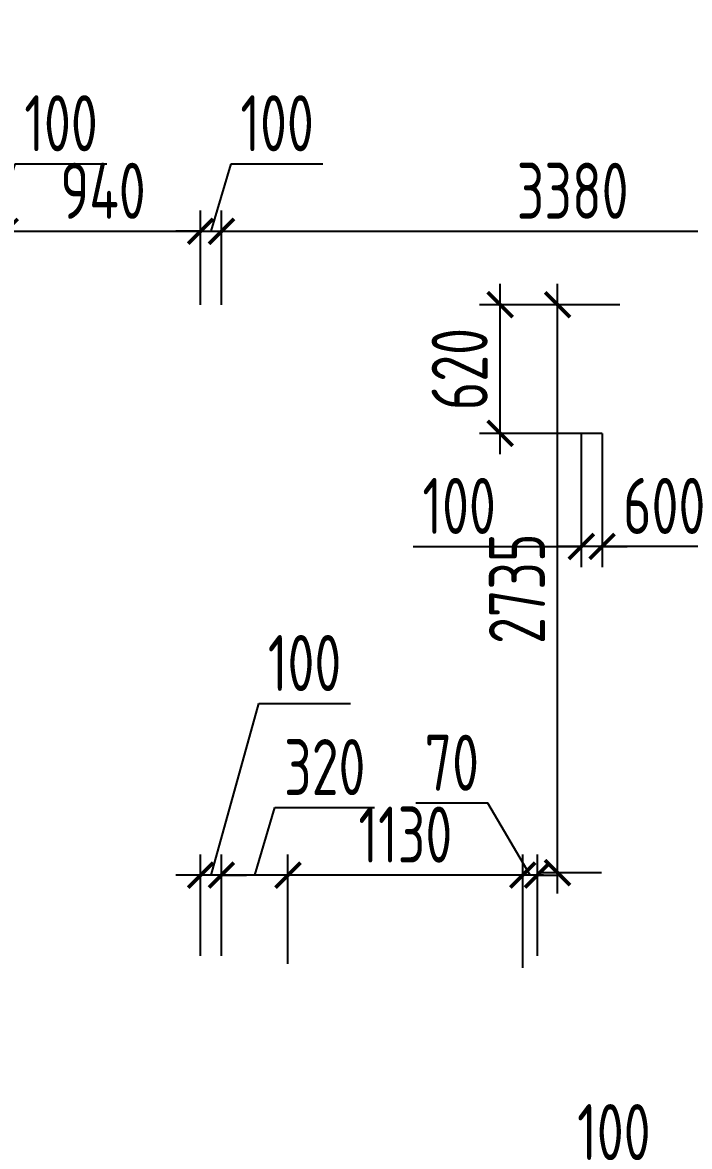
# Model space of a CAD drawing. Header units: millimetres. Extents: x -350007 to 536090, y -888 to 198380.
# Drawn here: x -205612 to -202402, y 105582 to 110994 of the extents above; entities that cross this region are included whole.
import ezdxf

# ---------------------------------------------------------------- set-up
doc = ezdxf.new("R2010")
doc.units = ezdxf.units.MM
doc.layers.add('АР_Размеры нов.', color=15, linetype='Continuous', lineweight=0)
doc.styles.add('ISOCPEUR', font='isocpeur.ttf', dxfattribs={"width": 0.7})
doc.dimstyles.new('R_100', dxfattribs={"dimtxt": 270, "dimasz": 120, "dimexe": 100, "dimexo": 0, "dimgap": 60, "dimtad": 1, "dimdec": 0, "dimrnd": 5, "dimzin": 0, "dimdsep": 46, "dimtxsty": 'ISOCPEUR', "dimblk": 'ARCHTICK', "dimcen": 0, "dimdle": 100, "dimclrd": 256, "dimclre": 256, "dimclrt": 256, "dimadec": 0, "dimazin": 0, "dimtfac": 2, "dimtdec": 0, "dimtofl": 0, "dimtmove": 1, "dimatfit": 3, "dimfxl": 1, "dimtvp": 3, "dimtolj": 1, "dimtzin": 0, "dimarcsym": 0})

# ---------------------------------------------------------------- blocks, each defined once
blk = doc.blocks.new('_ArchTick')
at = {"color": 0, "linetype": 'ByBlock', "const_width": 0.15}
blk.add_lwpolyline([(-0.5, -0.5), (0.5, 0.5)], dxfattribs=at)
blk = doc.blocks.new('*D2553')
at = {"layer": 'АР_Размеры нов.', "lineweight": -2, "ltscale": 100, "transparency": 16777216}
for p, q in [((-204334.4, 106461.5), (-204334.4, 106988.9)), ((-203204.4, 106443), (-203204.4, 106988.9)), ((-203104.4, 106888.9), (-204434.4, 106888.9))]:
    blk.add_line(p, q, dxfattribs=at)
at = {"layer": 'АР_Размеры нов.', "lineweight": -2, "ltscale": 100, "transparency": 16777216, "xscale": 120, "yscale": 120, "zscale": 120, "rotation": 180}
blk.add_blockref('_ArchTick', (-204334.4, 106888.9), dxfattribs=at)
at = {"layer": 'АР_Размеры нов.', "lineweight": -2, "ltscale": 100, "transparency": 16777216, "xscale": 120, "yscale": 120, "zscale": 120}
blk.add_blockref('_ArchTick', (-203204.4, 106888.9), dxfattribs=at)
at = {"layer": 'АР_Размеры нов.', "ltscale": 100, "transparency": 16777216, "insert": (-203769.4, 107083.9), "char_height": 270, "attachment_point": 5, "style": 'ISOCPEUR'}
blk.add_mtext('\\A1;1130', dxfattribs=at)
blk = doc.blocks.new('*D2554')
at = {"layer": 'АР_Размеры нов.', "lineweight": -2, "ltscale": 100, "transparency": 16777216}
for p, q in [((-203372.4, 107235), (-203719.2, 107235)), ((-203169.1, 106888.9), (-203372.4, 107235)), ((-203204.4, 106500.7), (-203204.4, 106988.9)), ((-203133.9, 106500.7), (-203133.9, 106988.9)), ((-203204.4, 106888.9), (-203324.4, 106888.9)), ((-203133.9, 106888.9), (-203204.4, 106888.9)), ((-203133.9, 106888.9), (-203013.9, 106888.9))]:
    blk.add_line(p, q, dxfattribs=at)
at = {"layer": 'АР_Размеры нов.', "lineweight": -2, "ltscale": 100, "transparency": 16777216, "xscale": 120, "yscale": 120, "zscale": 120}
blk.add_blockref('_ArchTick', (-203204.4, 106888.9), dxfattribs=at)
at = {"layer": 'АР_Размеры нов.', "lineweight": -2, "ltscale": 100, "transparency": 16777216, "xscale": 120, "yscale": 120, "zscale": 120, "rotation": 180}
blk.add_blockref('_ArchTick', (-203133.9, 106888.9), dxfattribs=at)
at = {"layer": 'АР_Размеры нов.', "ltscale": 100, "transparency": 16777216, "insert": (-203545.8, 107430), "char_height": 270, "attachment_point": 5, "style": 'ISOCPEUR'}
blk.add_mtext('\\A1;70', dxfattribs=at)
blk = doc.blocks.new('*D3037')
at = {"layer": 'АР_Размеры нов.', "lineweight": -2, "ltscale": 500, "transparency": 16777216}
for p, q in [((-204494.6, 106888.9), (-204397.1, 107213.9)), ((-204397.1, 107213.9), (-203918, 107213.9)), ((-204654.8, 106500.7), (-204654.8, 106988.9)), ((-204334.4, 106461.5), (-204334.4, 106988.9)), ((-204234.4, 106888.9), (-204754.8, 106888.9))]:
    blk.add_line(p, q, dxfattribs=at)
at = {"layer": 'АР_Размеры нов.', "lineweight": -2, "ltscale": 500, "transparency": 16777216, "xscale": 120, "yscale": 120, "zscale": 120, "rotation": 180}
blk.add_blockref('_ArchTick', (-204654.8, 106888.9), dxfattribs=at)
at = {"layer": 'АР_Размеры нов.', "lineweight": -2, "ltscale": 500, "transparency": 16777216, "xscale": 120, "yscale": 120, "zscale": 120}
blk.add_blockref('_ArchTick', (-204334.4, 106888.9), dxfattribs=at)
at = {"layer": 'АР_Размеры нов.', "lineweight": 13, "ltscale": 500, "transparency": 16777216, "insert": (-204157.6, 107408.9), "char_height": 270, "attachment_point": 5, "style": 'ISOCPEUR'}
blk.add_mtext('\\A1;320', dxfattribs=at)
blk = doc.blocks.new('*D3038')
at = {"layer": 'АР_Размеры нов.', "lineweight": -2, "ltscale": 500, "transparency": 16777216}
for p, q in [((-204704.8, 106888.9), (-204475.2, 107714.9)), ((-204475.2, 107714.9), (-204033.9, 107714.9)), ((-204754.8, 106500.7), (-204754.8, 106988.9)), ((-204654.8, 106500.7), (-204654.8, 106988.9)), ((-204754.8, 106888.9), (-204874.8, 106888.9)), ((-204654.8, 106888.9), (-204754.8, 106888.9)), ((-204654.8, 106888.9), (-204534.8, 106888.9))]:
    blk.add_line(p, q, dxfattribs=at)
at = {"layer": 'АР_Размеры нов.', "lineweight": -2, "ltscale": 500, "transparency": 16777216, "xscale": 120, "yscale": 120, "zscale": 120}
blk.add_blockref('_ArchTick', (-204754.8, 106888.9), dxfattribs=at)
at = {"layer": 'АР_Размеры нов.', "lineweight": -2, "ltscale": 500, "transparency": 16777216, "xscale": 120, "yscale": 120, "zscale": 120, "rotation": 180}
blk.add_blockref('_ArchTick', (-204654.8, 106888.9), dxfattribs=at)
at = {"layer": 'АР_Размеры нов.', "lineweight": 13, "ltscale": 500, "transparency": 16777216, "insert": (-204254.6, 107909.9), "char_height": 270, "attachment_point": 5, "style": 'ISOCPEUR'}
blk.add_mtext('\\A1;100', dxfattribs=at)
blk = doc.blocks.new('*D3064')
at = {"layer": 'АР_Размеры нов.', "lineweight": -2, "ltscale": 500, "transparency": 16777216}
for p, q in [((-203083.9, 105131.6), (-202986.4, 105456.6)), ((-202986.4, 105456.6), (-202545.1, 105456.6)), ((-203133.9, 104807.7), (-203133.9, 105231.6)), ((-203033.9, 104807.7), (-203033.9, 105231.6)), ((-203133.9, 105131.6), (-203253.9, 105131.6)), ((-203133.9, 105131.6), (-203033.9, 105131.6)), ((-203033.9, 105131.6), (-202913.9, 105131.6))]:
    blk.add_line(p, q, dxfattribs=at)
at = {"layer": 'АР_Размеры нов.', "lineweight": -2, "ltscale": 500, "transparency": 16777216, "xscale": 120, "yscale": 120, "zscale": 120}
blk.add_blockref('_ArchTick', (-203133.9, 105131.6), dxfattribs=at)
at = {"layer": 'АР_Размеры нов.', "lineweight": -2, "ltscale": 500, "transparency": 16777216, "xscale": 120, "yscale": 120, "zscale": 120, "rotation": 180}
blk.add_blockref('_ArchTick', (-203033.9, 105131.6), dxfattribs=at)
at = {"layer": 'АР_Размеры нов.', "lineweight": 13, "ltscale": 500, "transparency": 16777216, "insert": (-202765.7, 105651.6), "char_height": 270, "attachment_point": 5, "style": 'ISOCPEUR'}
blk.add_mtext('\\A1;100', dxfattribs=at)
blk = doc.blocks.new('*D3072')
at = {"layer": 'АР_Размеры нов.', "lineweight": -2, "ltscale": 500, "transparency": 16777216}
for p, q in [((-202822.4, 109015.3), (-202822.4, 108371.2)), ((-202224.1, 109014.7), (-202224.1, 108371.2)), ((-202124.1, 108471.2), (-202922.4, 108471.2))]:
    blk.add_line(p, q, dxfattribs=at)
at = {"layer": 'АР_Размеры нов.', "lineweight": -2, "ltscale": 500, "transparency": 16777216, "xscale": 120, "yscale": 120, "zscale": 120, "rotation": 180}
blk.add_blockref('_ArchTick', (-202822.4, 108471.2), dxfattribs=at)
at = {"layer": 'АР_Размеры нов.', "lineweight": -2, "ltscale": 500, "transparency": 16777216, "xscale": 120, "yscale": 120, "zscale": 120}
blk.add_blockref('_ArchTick', (-202224.1, 108471.2), dxfattribs=at)
at = {"layer": 'АР_Размеры нов.', "lineweight": 13, "ltscale": 500, "transparency": 16777216, "insert": (-202523.3, 108666.2), "char_height": 270, "attachment_point": 5, "style": 'ISOCPEUR'}
blk.add_mtext('\\A1;600', dxfattribs=at)
blk = doc.blocks.new('*D3073')
at = {"layer": 'АР_Размеры нов.', "lineweight": -2, "ltscale": 500, "transparency": 16777216}
for p, q in [((-202922.4, 109015.3), (-202922.4, 108371.2)), ((-202822.4, 109015.3), (-202822.4, 108371.2)), ((-203731.1, 108471.2), (-202922.4, 108471.2)), ((-202922.4, 108471.2), (-203042.4, 108471.2)), ((-202822.4, 108471.2), (-202922.4, 108471.2)), ((-202822.4, 108471.2), (-202702.4, 108471.2))]:
    blk.add_line(p, q, dxfattribs=at)
at = {"layer": 'АР_Размеры нов.', "lineweight": -2, "ltscale": 500, "transparency": 16777216, "xscale": 120, "yscale": 120, "zscale": 120}
blk.add_blockref('_ArchTick', (-202922.4, 108471.2), dxfattribs=at)
at = {"layer": 'АР_Размеры нов.', "lineweight": -2, "ltscale": 500, "transparency": 16777216, "xscale": 120, "yscale": 120, "zscale": 120, "rotation": 180}
blk.add_blockref('_ArchTick', (-202822.4, 108471.2), dxfattribs=at)
at = {"layer": 'АР_Размеры нов.', "lineweight": 13, "ltscale": 500, "transparency": 16777216, "insert": (-203510.5, 108666.2), "char_height": 270, "attachment_point": 5, "style": 'ISOCPEUR'}
blk.add_mtext('\\A1;100', dxfattribs=at)
blk = doc.blocks.new('*D3074')
at = {"layer": 'АР_Размеры нов.', "lineweight": -2, "ltscale": 500, "transparency": 16777216}
for p, q in [((-203313.1, 108915.3), (-203313.1, 109734.7)), ((-202822.4, 109634.7), (-203413.1, 109634.7)), ((-202822.4, 109015.3), (-203413.1, 109015.3))]:
    blk.add_line(p, q, dxfattribs=at)
at = {"layer": 'АР_Размеры нов.', "lineweight": -2, "ltscale": 500, "transparency": 16777216, "xscale": 120, "yscale": 120, "zscale": 120}
for p, rotation in [((-203313.1, 109634.7), 90), ((-203313.1, 109015.3), 270)]:
    blk.add_blockref('_ArchTick', p, dxfattribs=dict(at, rotation=rotation))
at = {"layer": 'АР_Размеры нов.', "lineweight": 13, "ltscale": 500, "transparency": 16777216, "insert": (-203508.1, 109325), "char_height": 270, "attachment_point": 5, "rotation": 90, "style": 'ISOCPEUR'}
blk.add_mtext('\\A1;620', dxfattribs=at)
blk = doc.blocks.new('*D3113')
at = {"layer": 'АР_Размеры нов.', "lineweight": -2, "transparency": 16777216}
for p, q in [((-205744.8, 109988.4), (-205647.3, 110313.4)), ((-205647.3, 110313.4), (-205206, 110313.4)), ((-205794.8, 109634.7), (-205794.8, 110088.4)), ((-205694.8, 109634.7), (-205694.8, 110088.4)), ((-205794.8, 109988.4), (-205914.8, 109988.4)), ((-205794.8, 109988.4), (-205694.8, 109988.4)), ((-205694.8, 109988.4), (-205574.8, 109988.4))]:
    blk.add_line(p, q, dxfattribs=at)
at = {"layer": 'АР_Размеры нов.', "lineweight": -2, "transparency": 16777216, "xscale": 120, "yscale": 120, "zscale": 120}
blk.add_blockref('_ArchTick', (-205794.8, 109988.4), dxfattribs=at)
at = {"layer": 'АР_Размеры нов.', "lineweight": -2, "transparency": 16777216, "xscale": 120, "yscale": 120, "zscale": 120, "rotation": 180}
blk.add_blockref('_ArchTick', (-205694.8, 109988.4), dxfattribs=at)
at = {"layer": 'АР_Размеры нов.', "transparency": 16777216, "insert": (-205426.7, 110508.4), "char_height": 270, "attachment_point": 5, "style": 'ISOCPEUR'}
blk.add_mtext('\\A1;100', dxfattribs=at)
blk = doc.blocks.new('*D3114')
at = {"layer": 'АР_Размеры нов.', "lineweight": -2, "transparency": 16777216}
for p, q in [((-205694.8, 109634.7), (-205694.8, 110088.4)), ((-204754.8, 109634.7), (-204754.8, 110088.4)), ((-205794.8, 109988.4), (-204654.8, 109988.4))]:
    blk.add_line(p, q, dxfattribs=at)
at = {"layer": 'АР_Размеры нов.', "lineweight": -2, "transparency": 16777216, "xscale": 120, "yscale": 120, "zscale": 120, "rotation": 180}
blk.add_blockref('_ArchTick', (-205694.8, 109988.4), dxfattribs=at)
at = {"layer": 'АР_Размеры нов.', "lineweight": -2, "transparency": 16777216, "xscale": 120, "yscale": 120, "zscale": 120}
blk.add_blockref('_ArchTick', (-204754.8, 109988.4), dxfattribs=at)
at = {"layer": 'АР_Размеры нов.', "transparency": 16777216, "insert": (-205224.8, 110183.4), "char_height": 270, "attachment_point": 5, "style": 'ISOCPEUR'}
blk.add_mtext('\\A1;940', dxfattribs=at)
blk = doc.blocks.new('*D3115')
at = {"layer": 'АР_Размеры нов.', "lineweight": -2, "transparency": 16777216}
for p, q in [((-204704.8, 109988.4), (-204607.3, 110313.4)), ((-204607.3, 110313.4), (-204166, 110313.4)), ((-204754.8, 109634.7), (-204754.8, 110088.4)), ((-204654.8, 109634.7), (-204654.8, 110088.4)), ((-204754.8, 109988.4), (-204874.8, 109988.4)), ((-204754.8, 109988.4), (-204654.8, 109988.4)), ((-204654.8, 109988.4), (-204534.8, 109988.4))]:
    blk.add_line(p, q, dxfattribs=at)
at = {"layer": 'АР_Размеры нов.', "lineweight": -2, "transparency": 16777216, "xscale": 120, "yscale": 120, "zscale": 120}
blk.add_blockref('_ArchTick', (-204754.8, 109988.4), dxfattribs=at)
at = {"layer": 'АР_Размеры нов.', "lineweight": -2, "transparency": 16777216, "xscale": 120, "yscale": 120, "zscale": 120, "rotation": 180}
blk.add_blockref('_ArchTick', (-204654.8, 109988.4), dxfattribs=at)
at = {"layer": 'АР_Размеры нов.', "transparency": 16777216, "insert": (-204386.7, 110508.4), "char_height": 270, "attachment_point": 5, "style": 'ISOCPEUR'}
blk.add_mtext('\\A1;100', dxfattribs=at)
blk = doc.blocks.new('*D3116')
at = {"layer": 'АР_Размеры нов.', "lineweight": -2, "transparency": 16777216}
for p, q in [((-204654.8, 109634.7), (-204654.8, 110088.4)), ((-201273.4, 109734.7), (-201273.4, 110088.4)), ((-204754.8, 109988.4), (-201173.4, 109988.4))]:
    blk.add_line(p, q, dxfattribs=at)
at = {"layer": 'АР_Размеры нов.', "lineweight": -2, "transparency": 16777216, "xscale": 120, "yscale": 120, "zscale": 120, "rotation": 180}
blk.add_blockref('_ArchTick', (-204654.8, 109988.4), dxfattribs=at)
at = {"layer": 'АР_Размеры нов.', "lineweight": -2, "transparency": 16777216, "xscale": 120, "yscale": 120, "zscale": 120}
blk.add_blockref('_ArchTick', (-201273.4, 109988.4), dxfattribs=at)
at = {"layer": 'АР_Размеры нов.', "transparency": 16777216, "insert": (-202964.1, 110183.4), "char_height": 270, "attachment_point": 5, "style": 'ISOCPEUR'}
blk.add_mtext('\\A1;3380', dxfattribs=at)
blk = doc.blocks.new('*D4043')
at = {"layer": 'АР_Размеры нов.', "lineweight": -2, "transparency": 16777216}
for p, q in [((-203037, 106800.6), (-203037, 109734.7)), ((-202737.2, 109634.7), (-203137, 109634.7)), ((-202824.9, 106900.6), (-203137, 106900.6))]:
    blk.add_line(p, q, dxfattribs=at)
at = {"layer": 'АР_Размеры нов.', "lineweight": -2, "transparency": 16777216, "xscale": 120, "yscale": 120, "zscale": 120}
for p, rotation in [((-203037, 109634.7), 90), ((-203037, 106900.6), 270)]:
    blk.add_blockref('_ArchTick', p, dxfattribs=dict(at, rotation=rotation))
at = {"layer": 'АР_Размеры нов.', "transparency": 16777216, "insert": (-203232, 108267.7), "char_height": 270, "attachment_point": 5, "rotation": 90, "style": 'ISOCPEUR'}
blk.add_mtext('\\A1;2735', dxfattribs=at)
blk = doc.blocks.new('*D7171')
at = {"layer": 'АР_Размеры нов.', "lineweight": -2, "transparency": 16777216}
for p, q in [((-301542.1, 115210.7), (-301542.1, 114752.6)), ((-301341.3, 115050.7), (-301341.3, 114752.6)), ((-301642.1, 114852.6), (-301241.3, 114852.6)), ((-301441.7, 114852.6), (-301263.2, 114257.6)), ((-301263.2, 114257.6), (-300784.1, 114257.6)), ((-182483.9, 67738.2), (-182925.2, 67738.2)), ((-182493.8, 67218.2), (-182483.9, 67738.2)), ((-182543.8, 66845.6), (-182543.8, 67318.2)), ((-182443.8, 66845.6), (-182443.8, 67318.2)), ((-182543.8, 67218.2), (-182663.8, 67218.2)), ((-182443.8, 67218.2), (-182543.8, 67218.2)), ((-182443.8, 67218.2), (-182323.8, 67218.2))]:
    blk.add_line(p, q, dxfattribs=at)
at = {"layer": 'АР_Размеры нов.', "lineweight": -2, "transparency": 16777216, "xscale": 120, "yscale": 120, "zscale": 120, "rotation": 180}
for p in [(-301542.1, 114852.6), (-182443.8, 67218.2)]:
    blk.add_blockref('_ArchTick', p, dxfattribs=at)
at = {"layer": 'АР_Размеры нов.', "lineweight": -2, "transparency": 16777216, "xscale": 120, "yscale": 120, "zscale": 120}
for p in [(-301341.3, 114852.6), (-182543.8, 67218.2)]:
    blk.add_blockref('_ArchTick', p, dxfattribs=at)
at = {"layer": 'АР_Размеры нов.', "transparency": 16777216, "char_height": 270, "attachment_point": 5, "style": 'ISOCPEUR'}
for s, insert in [('\\A1;200', (-301023.6, 114452.6)), ('\\A1;100', (-182704.5, 67933.2))]:
    blk.add_mtext(s, dxfattribs=dict(at, insert=insert))
blk = doc.blocks.new('*D7184')
at = {"layer": 'АР_Размеры нов.', "lineweight": -2, "transparency": 16777216}
for p, q in [((-186100.2, 131670.6), (-186002.7, 131995.6)), ((-186002.7, 131995.6), (-185655.9, 131995.6)), ((-186145.2, 131370.7), (-186145.2, 131770.6)), ((-186055.2, 131530.7), (-186055.2, 131770.6)), ((-186145.2, 131670.6), (-186265.2, 131670.6)), ((-186145.2, 131670.6), (-186055.2, 131670.6)), ((-186055.2, 131670.6), (-185935.2, 131670.6)), ((-281863.4, 59884.7), (-281863.4, 59308.8)), ((-281179, 59884.7), (-281179, 59308.8)), ((-281963.4, 59408.8), (-281079, 59408.8))]:
    blk.add_line(p, q, dxfattribs=at)
at = {"layer": 'АР_Размеры нов.', "lineweight": -2, "transparency": 16777216, "xscale": 120, "yscale": 120, "zscale": 120}
for p in [(-186145.2, 131670.6), (-281179, 59408.8)]:
    blk.add_blockref('_ArchTick', p, dxfattribs=at)
at = {"layer": 'АР_Размеры нов.', "lineweight": -2, "transparency": 16777216, "xscale": 120, "yscale": 120, "zscale": 120, "rotation": 180}
for p in [(-186055.2, 131670.6), (-281863.4, 59408.8)]:
    blk.add_blockref('_ArchTick', p, dxfattribs=at)
at = {"layer": 'АР_Размеры нов.', "transparency": 16777216, "char_height": 270, "attachment_point": 5, "style": 'ISOCPEUR'}
for s, insert in [('\\A1;90', (-185829.3, 132190.6)), ('\\A1;685', (-281521.2, 59603.8))]:
    blk.add_mtext(s, dxfattribs=dict(at, insert=insert))
blk = doc.blocks.new('*D7185')
at = {"layer": 'АР_Размеры нов.', "lineweight": -2, "transparency": 16777216}
for p, q in [((-152915.4, 120873.4), (-152915.4, 121314.7)), ((-153510.4, 120694.9), (-152915.4, 120873.4)), ((-153510.4, 120520.7), (-153510.4, 120869.1)), ((-154303.9, 120769.1), (-153410.4, 120769.1)), ((-154463.9, 120620.7), (-153410.4, 120620.7)), ((-280686, 59784.7), (-280686, 60786.4)), ((-281179, 60686.4), (-280586, 60686.4)), ((-281179, 59884.7), (-280586, 59884.7))]:
    blk.add_line(p, q, dxfattribs=at)
at = {"layer": 'АР_Размеры нов.', "lineweight": -2, "transparency": 16777216, "xscale": 120, "yscale": 120, "zscale": 120}
for p, rotation in [((-153510.4, 120769.1), 90), ((-153510.4, 120620.7), 270), ((-280686, 60686.4), 90), ((-280686, 59884.7), 270)]:
    blk.add_blockref('_ArchTick', p, dxfattribs=dict(at, rotation=rotation))
at = {"layer": 'АР_Размеры нов.', "transparency": 16777216, "char_height": 270, "attachment_point": 5, "rotation": 90, "style": 'ISOCPEUR'}
for s, insert in [('\\A1;150', (-153110.4, 121094.1)), ('\\A1;800', (-280881, 60285.5))]:
    blk.add_mtext(s, dxfattribs=dict(at, insert=insert))
blk = doc.blocks.new('*D7186')
at = {"layer": 'АР_Размеры нов.', "lineweight": -2, "transparency": 16777216}
for p, q in [((-172392.8, 113364.4), (-172392.8, 115310.7)), ((-171328.9, 115210.7), (-172492.8, 115210.7)), ((-171328.9, 113464.4), (-172492.8, 113464.4)), ((-280686, 59984.7), (-280686, 55406)), ((-281179, 59884.7), (-280586, 59884.7)), ((-281179, 55506), (-280586, 55506))]:
    blk.add_line(p, q, dxfattribs=at)
at = {"layer": 'АР_Размеры нов.', "lineweight": -2, "transparency": 16777216, "xscale": 120, "yscale": 120, "zscale": 120}
for p, rotation in [((-172392.8, 115210.7), 90), ((-172392.8, 113464.4), 270), ((-280686, 59884.7), 90), ((-280686, 55506), 270)]:
    blk.add_blockref('_ArchTick', p, dxfattribs=dict(at, rotation=rotation))
at = {"layer": 'АР_Размеры нов.', "transparency": 16777216, "char_height": 270, "attachment_point": 5, "rotation": 90, "style": 'ISOCPEUR'}
for s, insert in [('\\A1;1745', (-172587.8, 114337.6)), ('\\A1;4380', (-280881, 57695.3))]:
    blk.add_mtext(s, dxfattribs=dict(at, insert=insert))

msp = doc.modelspace()

# ---------------------------------------------------------------- dimensions: what is measured, and where the dimension line sits
at = {"layer": 'АР_Размеры нов.'}
for base, p1, p2, picture, middle in [((-186055.2, 131670.6), (-186145.2, 131370.7), (-186055.2, 131530.7), '*D7184', (-185942.7, 132190.6)), ((-281179, 59408.8), (-281863.4, 59884.7), (-281179, 59884.7), '*D7184', (-281521.2, 59603.8)), ((-301341.3, 114852.6), (-301542.1, 115210.7), (-301341.3, 115050.7), '*D7171', (-301203.2, 114452.6)), ((-205694.8, 109988.4), (-205794.8, 109634.7), (-205694.8, 109634.7), '*D3113', (-205587.3, 110508.4)), ((-204654.8, 109988.4), (-204754.8, 109634.7), (-204654.8, 109634.7), '*D3115', (-204547.3, 110508.4)), ((-204754.8, 109988.4), (-205694.8, 109634.7), (-204754.8, 109634.7), '*D3114', (-205224.8, 110183.4)), ((-201273.4, 109988.4), (-204654.8, 109634.7), (-201273.4, 109734.7), '*D3116', (-202964.1, 110183.4))]:
    dim = msp.add_linear_dim(base=base, p1=p1, p2=p2, dimstyle='R_100', override={"dimpost": '\\X'}, dxfattribs=at)
    dim.commit()
    dim.dimension.update_dxf_attribs({"geometry": picture, "text_midpoint": middle})
for base, p1, p2, picture, middle in [((-153510.4, 120769.1), (-154463.9, 120620.7), (-154303.9, 120769.1), '*D7185', (-153110.4, 120933.4)), ((-280686, 60686.4), (-281179, 59884.7), (-281179, 60686.4), '*D7185', (-280881, 60285.5)), ((-172392.8, 115210.7), (-171328.9, 113464.4), (-171328.9, 115210.7), '*D7186', (-172587.8, 114337.6)), ((-280686, 55506), (-281179, 59884.7), (-281179, 55506), '*D7186', (-280881, 57695.3)), ((-203037, 109634.7), (-202824.9, 106900.6), (-202737.2, 109634.7), '*D4043', (-203232, 108267.7))]:
    dim = msp.add_linear_dim(base=base, p1=p1, p2=p2, angle=90, dimstyle='R_100', override={"dimpost": '\\X'}, dxfattribs=at)
    dim.commit()
    dim.dimension.update_dxf_attribs({"geometry": picture, "text_midpoint": middle})
dim = msp.add_linear_dim(base=(-182543.8, 67218.2), p1=(-182443.8, 66845.6), p2=(-182543.8, 66845.6), dimstyle='R_100', override={"dimpost": '\\X'}, dxfattribs=at)
dim.commit()
dim.dimension.update_dxf_attribs({"geometry": '*D7171', "text_midpoint": (-182543.9, 67738.2), "dimtype": 160})
at = {"layer": 'АР_Размеры нов.', "lineweight": 13, "ltscale": 500}
dim = msp.add_linear_dim(base=(-203313.1, 109634.7), p1=(-202822.4, 109015.3), p2=(-202822.4, 109634.7), angle=90, dimstyle='R_100', override={"dimpost": '\\X'}, dxfattribs=at)
dim.commit()
dim.dimension.update_dxf_attribs({"geometry": '*D3074', "text_midpoint": (-203508.1, 109325)})
for base, p1, p2, override, picture, middle in [((-202922.4, 108471.2), (-202822.4, 109015.3), (-202922.4, 109015.3), {"dimpost": '\\X'}, '*D3073', (-203510.5, 108278.8)), ((-204754.8, 106888.9), (-204654.8, 106500.7), (-204754.8, 106500.7), {"dimpost": '\\X', "dimfxl": 2.5, "dimarcsym": 1}, '*D3038', (-204415.2, 107714.9))]:
    dim = msp.add_linear_dim(base=base, p1=p1, p2=p2, dimstyle='R_100', override=override, dxfattribs=at)
    dim.commit()
    dim.dimension.update_dxf_attribs({"geometry": picture, "text_midpoint": middle, "dimtype": 160})
for base, p1, p2, override, picture, middle in [((-202822.4, 108471.2), (-202224.1, 109014.7), (-202822.4, 109015.3), {"dimpost": '\\X'}, '*D3072', (-202523.3, 108666.2)), ((-204654.8, 106888.9), (-204334.4, 106461.5), (-204654.8, 106500.7), {"dimpost": '\\X', "dimfxl": 2.5, "dimarcsym": 1}, '*D3037', (-204337.1, 107408.9)), ((-203033.9, 105131.6), (-203133.9, 104807.7), (-203033.9, 104807.7), {"dimpost": '\\X'}, '*D3064', (-202926.4, 105651.6))]:
    dim = msp.add_linear_dim(base=base, p1=p1, p2=p2, dimstyle='R_100', override=override, dxfattribs=at)
    dim.commit()
    dim.dimension.update_dxf_attribs({"geometry": picture, "text_midpoint": middle})
at = {"layer": 'АР_Размеры нов.', "ltscale": 100}
dim = msp.add_linear_dim(base=(-203204.3723, 106888.8537), p1=(-203133.8616, 106500.6822), p2=(-203204.3723, 106500.6822), dimstyle='R_100', override={"dimpost": '\\X', "dimfxl": 2.5, "dimarcsym": 1}, dxfattribs=at)
dim.commit()
dim.dimension.update_dxf_attribs({"geometry": '*D2554', "text_midpoint": (-203432.4309, 107235.0317), "dimtype": 160})
dim = msp.add_linear_dim(base=(-204334.4, 106888.9), p1=(-203204.4, 106443), p2=(-204334.4, 106461.5), dimstyle='R_100', override={"dimpost": '\\X', "dimfxl": 2.5, "dimarcsym": 1}, dxfattribs=at)
dim.commit()
dim.dimension.update_dxf_attribs({"geometry": '*D2553', "text_midpoint": (-203769.4, 107083.9)})

doc.saveas('drawing.dxf')
